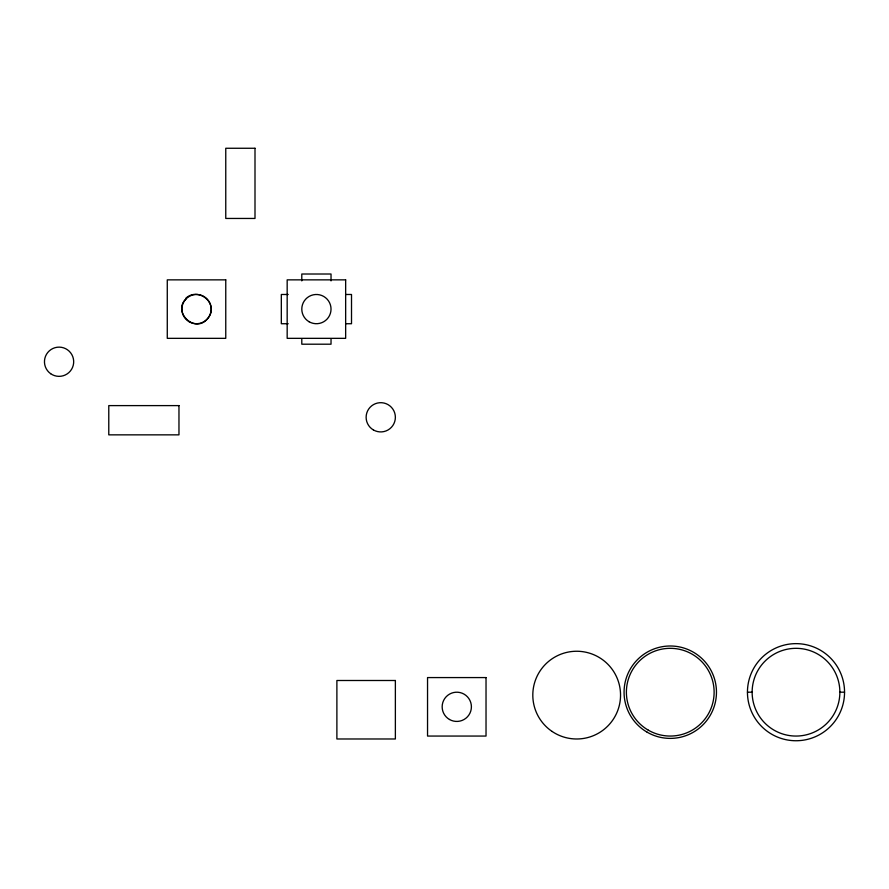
<?xml version="1.0" encoding="UTF-8"?>
<svg xmlns="http://www.w3.org/2000/svg" width="889" height="889" viewBox="0 0 889 889"><rect width="100%" height="100%" fill="white"/><g stroke="black" fill="none" stroke-linecap="round" stroke-linejoin="round"><path stroke-width="1.33" d="M186.179 298.76C172.066 311.628 194.458 333.664 207.081 319.218C220.583 304.738 198.78 286.058 185.734 298.326M288.203 294.481L281.324 294.481L281.324 323.729L288.203 323.729M345.999 294.481L351.511 294.481L351.511 323.729L345.999 323.729M747.46 692.187L752.138 692.187M839.872 692.187A43.861 43.861 0 0 0 774.075 654.204A43.861 43.861 0 0 0 774.075 730.18A43.861 43.861 0 0 0 839.872 692.187L844.55 692.187A48.539 48.539 0 0 1 771.73 734.236A48.539 48.539 0 0 1 771.73 650.148A48.539 48.539 0 0 1 844.55 692.187M331.03 280.891L331.03 274.012L301.793 274.012L301.793 280.891M331.03 338.687L331.03 344.199L301.793 344.199L301.793 338.687M254.999 148.263L225.762 148.263L225.762 218.45L254.999 218.45L254.999 148.263M225.762 279.857L167.276 279.857L167.276 338.342L225.762 338.342L225.762 279.857M345.654 279.857L287.169 279.857L287.169 338.342L345.654 338.342L345.654 279.857M178.967 405.606L108.78 405.606L108.78 434.854L178.967 434.854L178.967 405.606M486.027 677.574L427.542 677.574L427.542 736.059L486.027 736.059L486.027 677.574M395.372 680.496L336.887 680.496L336.887 738.981L395.372 738.981L395.372 680.496M449.467 719.479A14.624 14.624 0 0 0 471.403 706.811A14.624 14.624 0 0 0 449.467 694.153A14.624 14.624 0 0 0 449.467 719.479M647.159 732.203A46.206 46.206 0 0 0 716.467 692.187A46.206 46.206 0 0 0 647.159 652.182A46.206 46.206 0 0 0 647.159 732.203M648.325 730.18A43.861 43.861 0 0 0 714.123 692.187A43.861 43.861 0 0 0 648.325 654.204A43.861 43.861 0 0 0 648.325 730.18M552.091 731.447A43.861 43.861 0 0 0 620.433 698.243A43.861 43.861 0 0 0 557.514 655.66A43.861 43.861 0 0 0 552.091 731.447M309.105 321.762A14.624 14.624 0 0 0 331.03 309.105A14.624 14.624 0 0 0 309.105 296.437A14.624 14.624 0 0 0 309.105 321.762M189.201 321.762A14.624 14.624 0 0 0 211.138 309.105A14.624 14.624 0 0 0 189.201 296.437A14.624 14.624 0 0 0 189.201 321.762M50.651 373.691A14.624 14.624 0 0 0 73.631 363.056A14.624 14.624 0 0 0 52.929 348.477A14.624 14.624 0 0 0 50.651 373.691M373.436 429.965A14.624 14.624 0 0 0 395.372 417.308A14.624 14.624 0 0 0 373.436 404.639A14.624 14.624 0 0 0 373.436 429.965"/></g></svg>
